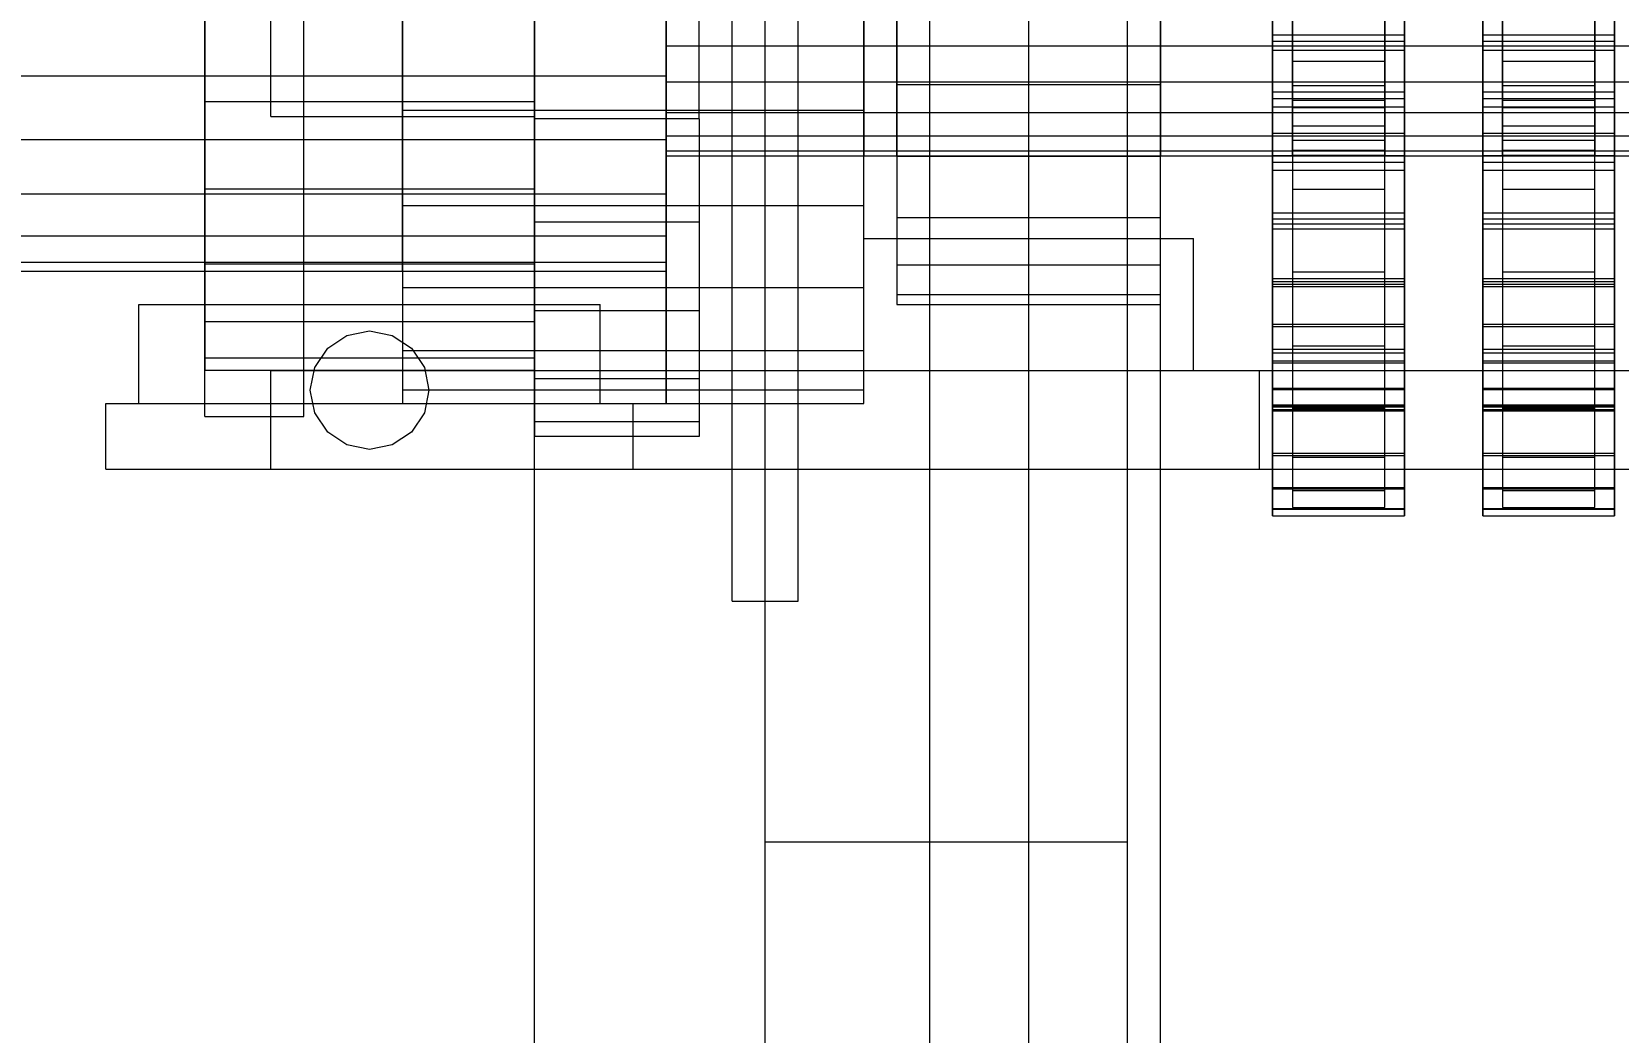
# Model space of a CAD drawing. Header units: millimetres. Extents: x -191664 to 191490, y -197311 to 10263.
# Drawn here: x 3763.7 to 4004.4, y -139778.9 to -139627.1 of the extents above; entities that cross this region are included whole.
import ezdxf

# ---------------------------------------------------------------- set-up
doc = ezdxf.new("R2010")
doc.units = ezdxf.units.MM
doc.layers.add('DET_secador_frontal', color=7, linetype='Continuous', lineweight=0)
doc.layers.add('R15_COTAS_TRANSPORTE_P', color=1, linetype='Continuous', lineweight=0)
doc.dimstyles.new('PLANTA_20', dxfattribs={"dimtxt": 50, "dimasz": 30, "dimexe": 30, "dimexo": 16, "dimgap": 20, "dimtad": 1, "dimtih": 1, "dimtoh": 1, "dimdec": 1, "dimzin": 0, "dimdsep": 46, "dimcen": 0.09, "dimadec": 0, "dimazin": 0, "dimtfac": 1, "dimtdec": 4, "dimtofl": 0, "dimtmove": 0, "dimatfit": 3, "dimfxl": 1, "dimtolj": 1, "dimtzin": 0, "dimarcsym": 0})

# ---------------------------------------------------------------- blocks, each defined once
blk = doc.blocks.new('*D133')
at = {"layer": 'Defpoints', "color": 0, "transparency": 16777216}
for p in [(439.69, -194147.98), (217.89, -194406.09), (-500, -194490), (-500, -194490), (500, -194490)]:
    blk.add_point(p, dxfattribs=at)
at = {"layer": 'R15_COTAS_TRANSPORTE_P', "color": 0, "lineweight": -2, "transparency": 16777216}
blk.add_arc((-500, -194490), 722.77, 2.37834, 17.62166, dxfattribs=at)
at = {"layer": 'R15_COTAS_TRANSPORTE_P', "color": 0, "transparency": 16777216}
for points in [[(184.12, -194272.81), (193.59, -194269.58), (179.18, -194242.8)], [(227.15, -194459.9), (217.15, -194460.11), (222.77, -194490)]]:
    blk.add_solid(points, dxfattribs=at)

msp = doc.modelspace()

# ---------------------------------------------------------------- linework, layer by layer
at = {"layer": 'DET_secador_frontal', "color": 254, "true_color": 0xd8e0dc}
for p, q in [((3875, -140885), (3875, -138615)), ((3900, -140885), (3900, -138615))]:
    msp.add_line(p, q, dxfattribs=at)
at = {"layer": 'DET_secador_frontal', "color": 9, "true_color": 0xb8c6c1}
for p, q in [((3875, -140375), (3875, -138615)), ((3915, -140140), (3915, -139190)), ((3935, -140140), (3935, -139190))]:
    msp.add_line(p, q, dxfattribs=at)
at = {"layer": 'DET_secador_frontal', "color": 253, "true_color": 0x9fadb2}
for p, q in [((3875, -140200), (3875, -138615)), ((3900, -140200), (3900, -138615))]:
    msp.add_line(p, q, dxfattribs=at)
at = {"layer": 'DET_secador_frontal', "color": 251, "true_color": 0x536a64}
for p, q in [((3840, -140900), (3840, -138650)), ((3900, -140900), (3900, -138650)), ((3900, -140175), (3900, -139155)), ((3930, -140175), (3930, -139155))]:
    msp.add_line(p, q, dxfattribs=at)
at = {"layer": 'DET_secador_frontal', "color": 33, "true_color": 0xb7a252}
for p, q in [((3870, -139713.5), (3870, -139533.5)), ((3880, -139713.5), (3880, -139533.5)), ((3870, -139713.5), (3880, -139713.5))]:
    msp.add_line(p, q, dxfattribs=at)
at = {"layer": 'DET_secador_frontal', "color": 8, "true_color": 0x617680}
for p, q in [((3790, -139685.5), (3790, -139599.5)), ((3800, -139640), (3800, -139600)), ((3805, -139685.5), (3805, -139599.5)), ((3840, -139640), (3840, -139600)), ((3800, -139640), (3840, -139640)), ((3780, -139668.5), (3850, -139668.5)), ((3780, -139683.5), (3780, -139668.5)), ((3850, -139683.5), (3850, -139668.5)), ((3775, -139683.5), (3855, -139683.5)), ((3775, -139693.5), (3775, -139683.5)), ((3780, -139683.5), (3850, -139683.5)), ((3855, -139693.5), (3855, -139683.5)), ((3790, -139685.5), (3805, -139685.5)), ((3775, -139693.5), (3855, -139693.5))]:
    msp.add_line(p, q, dxfattribs=at)
at = {"layer": 'DET_secador_frontal', "color": 8, "true_color": 0x657a85}
for p, q in [((3952, -139617.17), (3952, -139629.93)), ((3952, -139618.03), (3952, -139627.67)), ((3952, -139628.6), (3952, -139618.47)), ((3972, -139629.93), (3972, -139617.17)), ((3972, -139627.67), (3972, -139618.03)), ((3972, -139618.47), (3972, -139628.6)), ((3983.88, -139617.17), (3983.88, -139629.93)), ((3983.88, -139618.03), (3983.88, -139627.67)), ((3983.88, -139628.6), (3983.88, -139618.47)), ((4003.88, -139629.93), (4003.88, -139617.17)), ((4003.88, -139627.67), (4003.88, -139618.03)), ((4003.88, -139618.47), (4003.88, -139628.6)), ((3952, -139636.25), (3952, -139626.61)), ((3972, -139626.61), (3972, -139636.25)), ((3983.88, -139636.25), (3983.88, -139626.61)), ((4003.88, -139626.61), (4003.88, -139636.25)), ((3972, -139627.67), (3952, -139627.67)), ((3952, -139627.67), (3952, -139637.3)), ((3952, -139627.67), (3952, -139636.25)), ((3972, -139628.6), (3952, -139628.6)), ((3952, -139628.6), (3952, -139629.93)), ((3952, -139638.59), (3952, -139628.6)), ((3972, -139637.3), (3972, -139627.67)), ((3972, -139636.25), (3972, -139627.67)), ((3972, -139629.93), (3972, -139628.6)), ((3972, -139628.6), (3972, -139638.59)), ((4003.88, -139627.67), (3983.88, -139627.67)), ((3983.88, -139627.67), (3983.88, -139637.3)), ((3983.88, -139627.67), (3983.88, -139636.25)), ((4003.88, -139628.6), (3983.88, -139628.6)), ((3983.88, -139628.6), (3983.88, -139629.93)), ((3983.88, -139638.59), (3983.88, -139628.6)), ((4003.88, -139637.3), (4003.88, -139627.67)), ((4003.88, -139636.25), (4003.88, -139627.67)), ((4003.88, -139629.93), (4003.88, -139628.6)), ((4003.88, -139628.6), (4003.88, -139638.59)), ((3952, -139629.93), (3972, -139629.93)), ((3952, -139629.93), (3952, -139642.51)), ((3972, -139642.51), (3972, -139629.93)), ((3983.88, -139629.93), (4003.88, -139629.93)), ((3983.88, -139629.93), (3983.88, -139642.51)), ((4003.88, -139642.51), (4003.88, -139629.93)), ((3952, -139645.89), (3952, -139636.25)), ((3952, -139636.25), (3972, -139636.25)), ((3972, -139636.25), (3972, -139645.89)), ((3983.88, -139645.89), (3983.88, -139636.25)), ((3983.88, -139636.25), (4003.88, -139636.25)), ((4003.88, -139636.25), (4003.88, -139645.89)), ((3972, -139637.3), (3952, -139637.3)), ((3952, -139637.3), (3952, -139646.94)), ((3952, -139637.3), (3952, -139645.89)), ((3972, -139638.59), (3952, -139638.59)), ((3952, -139638.59), (3952, -139642.51)), ((3952, -139648.17), (3952, -139638.59)), ((3972, -139646.94), (3972, -139637.3)), ((3972, -139645.89), (3972, -139637.3)), ((3972, -139642.51), (3972, -139638.59)), ((3972, -139638.59), (3972, -139648.17)), ((4003.88, -139637.3), (3983.88, -139637.3)), ((3983.88, -139637.3), (3983.88, -139646.94)), ((3983.88, -139637.3), (3983.88, -139645.89)), ((4003.88, -139638.59), (3983.88, -139638.59)), ((3983.88, -139638.59), (3983.88, -139642.51)), ((3983.88, -139648.17), (3983.88, -139638.59)), ((4003.88, -139646.94), (4003.88, -139637.3)), ((4003.88, -139645.89), (4003.88, -139637.3)), ((4003.88, -139642.51), (4003.88, -139638.59)), ((4003.88, -139638.59), (4003.88, -139648.17)), ((3952, -139642.51), (3972, -139642.51)), ((3952, -139642.51), (3952, -139654.57)), ((3972, -139654.57), (3972, -139642.51)), ((3983.88, -139642.51), (4003.88, -139642.51)), ((3983.88, -139642.51), (3983.88, -139654.57)), ((4003.88, -139654.57), (4003.88, -139642.51)), ((3952, -139655.53), (3952, -139645.89)), ((3952, -139645.89), (3972, -139645.89)), ((3972, -139645.89), (3972, -139655.53)), ((3983.88, -139655.53), (3983.88, -139645.89)), ((3983.88, -139645.89), (4003.88, -139645.89)), ((4003.88, -139645.89), (4003.88, -139655.53)), ((3972, -139646.94), (3952, -139646.94)), ((3952, -139646.94), (3952, -139656.31)), ((3952, -139646.94), (3952, -139655.53)), ((3972, -139648.17), (3952, -139648.17)), ((3952, -139648.17), (3952, -139654.57)), ((3952, -139657.07), (3952, -139648.17)), ((3972, -139656.31), (3972, -139646.94)), ((3972, -139655.53), (3972, -139646.94)), ((3972, -139654.57), (3972, -139648.17)), ((3972, -139648.17), (3972, -139657.07)), ((4003.88, -139646.94), (3983.88, -139646.94)), ((3983.88, -139646.94), (3983.88, -139656.31)), ((3983.88, -139646.94), (3983.88, -139655.53)), ((4003.88, -139648.17), (3983.88, -139648.17)), ((3983.88, -139648.17), (3983.88, -139654.57)), ((3983.88, -139657.07), (3983.88, -139648.17)), ((4003.88, -139656.31), (4003.88, -139646.94)), ((4003.88, -139655.53), (4003.88, -139646.94)), ((4003.88, -139654.57), (4003.88, -139648.17)), ((4003.88, -139648.17), (4003.88, -139657.07)), ((3952, -139654.57), (3972, -139654.57)), ((3952, -139654.57), (3952, -139665.78)), ((3952, -139665.44), (3952, -139655.53)), ((3952, -139655.53), (3972, -139655.53)), ((3972, -139665.78), (3972, -139654.57)), ((3972, -139655.53), (3972, -139665.44)), ((3983.88, -139654.57), (4003.88, -139654.57)), ((3983.88, -139654.57), (3983.88, -139665.78)), ((3983.88, -139665.44), (3983.88, -139655.53)), ((3983.88, -139655.53), (4003.88, -139655.53)), ((4003.88, -139665.78), (4003.88, -139654.57)), ((4003.88, -139655.53), (4003.88, -139665.44)), ((3972, -139656.31), (3952, -139656.31)), ((3952, -139656.31), (3952, -139664.62)), ((3952, -139656.31), (3952, -139665.44)), ((3972, -139657.07), (3952, -139657.07)), ((3952, -139657.07), (3952, -139665.78)), ((3952, -139665.05), (3952, -139657.07)), ((3972, -139664.62), (3972, -139656.31)), ((3972, -139665.44), (3972, -139656.31)), ((3972, -139665.78), (3972, -139657.07)), ((3972, -139657.07), (3972, -139665.05)), ((4003.88, -139656.31), (3983.88, -139656.31)), ((3983.88, -139656.31), (3983.88, -139664.62)), ((3983.88, -139656.31), (3983.88, -139665.44)), ((4003.88, -139657.07), (3983.88, -139657.07)), ((3983.88, -139657.07), (3983.88, -139665.78)), ((3983.88, -139665.05), (3983.88, -139657.07)), ((4003.88, -139664.62), (4003.88, -139656.31)), ((4003.88, -139665.44), (4003.88, -139656.31)), ((4003.88, -139665.78), (4003.88, -139657.07)), ((4003.88, -139657.07), (4003.88, -139665.05)), ((3972, -139664.62), (3952, -139664.62)), ((3952, -139664.62), (3952, -139671.53)), ((3952, -139664.62), (3952, -139675.29)), ((3972, -139665.05), (3952, -139665.05)), ((3952, -139665.05), (3952, -139675.83)), ((3952, -139671.89), (3952, -139665.05)), ((3972, -139671.53), (3972, -139664.62)), ((3972, -139675.29), (3972, -139664.62)), ((3972, -139675.83), (3972, -139665.05)), ((3972, -139665.05), (3972, -139671.89)), ((4003.88, -139664.62), (3983.88, -139664.62)), ((3983.88, -139664.62), (3983.88, -139671.53)), ((3983.88, -139664.62), (3983.88, -139675.29)), ((4003.88, -139665.05), (3983.88, -139665.05)), ((3983.88, -139665.05), (3983.88, -139675.83)), ((3983.88, -139671.89), (3983.88, -139665.05)), ((4003.88, -139671.53), (4003.88, -139664.62)), ((4003.88, -139675.29), (4003.88, -139664.62)), ((4003.88, -139675.83), (4003.88, -139665.05)), ((4003.88, -139665.05), (4003.88, -139671.89)), ((3952, -139675.29), (3952, -139665.44)), ((3952, -139665.44), (3972, -139665.44)), ((3952, -139665.78), (3972, -139665.78)), ((3952, -139665.78), (3952, -139675.83)), ((3972, -139665.44), (3972, -139675.29)), ((3972, -139675.83), (3972, -139665.78)), ((3983.88, -139675.29), (3983.88, -139665.44)), ((3983.88, -139665.44), (4003.88, -139665.44)), ((3983.88, -139665.78), (4003.88, -139665.78)), ((3983.88, -139665.78), (3983.88, -139675.83)), ((4003.88, -139665.44), (4003.88, -139675.29)), ((4003.88, -139675.83), (4003.88, -139665.78)), ((3972, -139671.53), (3952, -139671.53)), ((3952, -139671.53), (3952, -139677.12)), ((3952, -139671.53), (3952, -139684)), ((3972, -139671.89), (3952, -139671.89)), ((3952, -139671.89), (3952, -139684.45)), ((3952, -139677.4), (3952, -139671.89)), ((3972, -139677.12), (3972, -139671.53)), ((3972, -139684), (3972, -139671.53)), ((3972, -139684.45), (3972, -139671.89)), ((3972, -139671.89), (3972, -139677.4)), ((4003.88, -139671.53), (3983.88, -139671.53)), ((3983.88, -139671.53), (3983.88, -139677.12)), ((3983.88, -139671.53), (3983.88, -139684)), ((4003.88, -139671.89), (3983.88, -139671.89)), ((3983.88, -139671.89), (3983.88, -139684.45)), ((3983.88, -139677.4), (3983.88, -139671.89)), ((4003.88, -139677.12), (4003.88, -139671.53)), ((4003.88, -139684), (4003.88, -139671.53)), ((4003.88, -139684.45), (4003.88, -139671.89)), ((4003.88, -139671.89), (4003.88, -139677.4)), ((3952, -139684), (3952, -139675.29)), ((3952, -139675.29), (3972, -139675.29)), ((3952, -139675.83), (3972, -139675.83)), ((3952, -139675.83), (3952, -139684.45)), ((3972, -139677.12), (3952, -139677.12)), ((3952, -139677.12), (3952, -139681.25)), ((3952, -139677.12), (3952, -139691.04)), ((3972, -139675.29), (3972, -139684)), ((3972, -139684.45), (3972, -139675.83)), ((3972, -139681.25), (3972, -139677.12)), ((3972, -139691.04), (3972, -139677.12)), ((3983.88, -139684), (3983.88, -139675.29)), ((3983.88, -139675.29), (4003.88, -139675.29)), ((3983.88, -139675.83), (4003.88, -139675.83)), ((3983.88, -139675.83), (3983.88, -139684.45)), ((4003.88, -139677.12), (3983.88, -139677.12)), ((3983.88, -139677.12), (3983.88, -139681.25)), ((3983.88, -139677.12), (3983.88, -139691.04)), ((4003.88, -139675.29), (4003.88, -139684)), ((4003.88, -139684.45), (4003.88, -139675.83)), ((4003.88, -139681.25), (4003.88, -139677.12)), ((4003.88, -139691.04), (4003.88, -139677.12)), ((3972, -139677.4), (3952, -139677.4)), ((3952, -139677.4), (3952, -139691.39)), ((3952, -139681.44), (3952, -139677.4)), ((3972, -139691.39), (3972, -139677.4)), ((3972, -139677.4), (3972, -139681.44)), ((4003.88, -139677.4), (3983.88, -139677.4)), ((3983.88, -139677.4), (3983.88, -139691.39)), ((3983.88, -139681.44), (3983.88, -139677.4)), ((4003.88, -139691.39), (4003.88, -139677.4)), ((4003.88, -139677.4), (4003.88, -139681.44)), ((3972, -139681.25), (3952, -139681.25)), ((3952, -139681.25), (3952, -139683.79)), ((3952, -139681.25), (3952, -139696.24)), ((3972, -139681.44), (3952, -139681.44)), ((3952, -139681.44), (3952, -139696.48)), ((3952, -139683.88), (3952, -139681.44)), ((3972, -139683.79), (3972, -139681.25)), ((3972, -139696.24), (3972, -139681.25)), ((3972, -139696.48), (3972, -139681.44)), ((3972, -139681.44), (3972, -139683.88)), ((4003.88, -139681.25), (3983.88, -139681.25)), ((3983.88, -139681.25), (3983.88, -139683.79)), ((3983.88, -139681.25), (3983.88, -139696.24)), ((4003.88, -139681.44), (3983.88, -139681.44)), ((3983.88, -139681.44), (3983.88, -139696.48)), ((3983.88, -139683.88), (3983.88, -139681.44)), ((4003.88, -139683.79), (4003.88, -139681.25)), ((4003.88, -139696.24), (4003.88, -139681.25)), ((4003.88, -139696.48), (4003.88, -139681.44)), ((4003.88, -139681.44), (4003.88, -139683.88)), ((3972, -139683.79), (3952, -139683.79)), ((3952, -139683.79), (3952, -139684.68)), ((3952, -139683.79), (3952, -139699.44)), ((3972, -139683.88), (3952, -139683.88)), ((3952, -139683.88), (3952, -139699.56)), ((3952, -139684.68), (3952, -139683.88)), ((3952, -139691.04), (3952, -139684)), ((3952, -139684), (3972, -139684)), ((3952, -139684.45), (3972, -139684.45)), ((3952, -139684.45), (3952, -139691.39)), ((3972, -139684.68), (3972, -139683.79)), ((3972, -139699.44), (3972, -139683.79)), ((3972, -139699.56), (3972, -139683.88)), ((3972, -139683.88), (3972, -139684.68)), ((3972, -139684), (3972, -139691.04)), ((3972, -139691.39), (3972, -139684.45)), ((4003.88, -139683.79), (3983.88, -139683.79)), ((3983.88, -139683.79), (3983.88, -139684.68)), ((3983.88, -139683.79), (3983.88, -139699.44)), ((4003.88, -139683.88), (3983.88, -139683.88)), ((3983.88, -139683.88), (3983.88, -139699.56)), ((3983.88, -139684.68), (3983.88, -139683.88)), ((3983.88, -139691.04), (3983.88, -139684)), ((3983.88, -139684), (4003.88, -139684)), ((3983.88, -139684.45), (4003.88, -139684.45)), ((3983.88, -139684.45), (3983.88, -139691.39)), ((4003.88, -139684.68), (4003.88, -139683.79)), ((4003.88, -139699.44), (4003.88, -139683.79)), ((4003.88, -139699.56), (4003.88, -139683.88)), ((4003.88, -139683.88), (4003.88, -139684.68)), ((4003.88, -139684), (4003.88, -139691.04)), ((4003.88, -139691.39), (4003.88, -139684.45)), ((3972, -139684.68), (3952, -139684.68)), ((3952, -139684.68), (3952, -139700.55)), ((3972, -139700.55), (3972, -139684.68)), ((4003.88, -139684.68), (3983.88, -139684.68)), ((3983.88, -139684.68), (3983.88, -139700.55)), ((4003.88, -139700.55), (4003.88, -139684.68)), ((3952, -139696.24), (3952, -139691.04)), ((3952, -139691.04), (3972, -139691.04)), ((3952, -139691.39), (3972, -139691.39)), ((3952, -139691.39), (3952, -139696.48)), ((3972, -139691.04), (3972, -139696.24)), ((3972, -139696.48), (3972, -139691.39)), ((3983.88, -139696.24), (3983.88, -139691.04)), ((3983.88, -139691.04), (4003.88, -139691.04)), ((3983.88, -139691.39), (4003.88, -139691.39)), ((3983.88, -139691.39), (3983.88, -139696.48)), ((4003.88, -139691.04), (4003.88, -139696.24)), ((4003.88, -139696.48), (4003.88, -139691.39)), ((3952, -139699.44), (3952, -139696.24)), ((3952, -139696.24), (3972, -139696.24)), ((3952, -139696.48), (3972, -139696.48)), ((3952, -139696.48), (3952, -139699.56)), ((3972, -139696.24), (3972, -139699.44)), ((3972, -139699.56), (3972, -139696.48)), ((3983.88, -139699.44), (3983.88, -139696.24)), ((3983.88, -139696.24), (4003.88, -139696.24)), ((3983.88, -139696.48), (4003.88, -139696.48)), ((3983.88, -139696.48), (3983.88, -139699.56)), ((4003.88, -139696.24), (4003.88, -139699.44)), ((4003.88, -139699.56), (4003.88, -139696.48)), ((3952, -139700.55), (3952, -139699.44)), ((3952, -139699.44), (3972, -139699.44)), ((3952, -139699.56), (3972, -139699.56)), ((3952, -139699.56), (3952, -139700.55)), ((3952, -139700.55), (3972, -139700.55)), ((3972, -139699.44), (3972, -139700.55)), ((3972, -139700.55), (3972, -139699.56)), ((3983.88, -139700.55), (3983.88, -139699.44)), ((3983.88, -139699.44), (4003.88, -139699.44)), ((3983.88, -139699.56), (4003.88, -139699.56)), ((3983.88, -139699.56), (3983.88, -139700.55)), ((3983.88, -139700.55), (4003.88, -139700.55)), ((4003.88, -139699.44), (4003.88, -139700.55)), ((4003.88, -139700.55), (4003.88, -139699.56))]:
    msp.add_line(p, q, dxfattribs=at)
at = {"layer": 'DET_secador_frontal', "color": 129, "true_color": 0x304542}
for p, q in [((3875, -139750), (3875, -139620)), ((3930, -139750), (3930, -139620)), ((3875, -139750), (3930, -139750))]:
    msp.add_line(p, q, dxfattribs=at)
at = {"layer": 'DET_secador_frontal', "color": 253, "true_color": 0xa4b0b5}
for p, q in [((3790, -139623.5), (3790, -139637.74)), ((3840, -139637.74), (3840, -139623.5)), ((3860, -139633.85), (3860, -139623.5)), ((3860, -139633.85), (1140, -139633.85)), ((3860, -139633.85), (3860, -139643.5)), ((3790, -139637.74), (3790, -139651)), ((3840, -139637.74), (3790, -139637.74)), ((3840, -139637.74), (3840, -139651)), ((3860, -139643.5), (1140, -139643.5)), ((3860, -139643.5), (3860, -139651.78)), ((3860, -139651.78), (1140, -139651.78)), ((3790, -139651), (3790, -139662.39)), ((3840, -139651), (3790, -139651)), ((3840, -139651), (3840, -139662.39)), ((3860, -139651.78), (3860, -139658.14)), ((3860, -139658.14), (1140, -139658.14)), ((3860, -139658.14), (3860, -139662.14)), ((3860, -139662.14), (1140, -139662.14)), ((3790, -139662.39), (3790, -139671.13)), ((3840, -139662.39), (3790, -139662.39)), ((3840, -139662.39), (3840, -139671.13)), ((3860, -139662.14), (3860, -139663.5)), ((3860, -139663.5), (1140, -139663.5)), ((3790, -139671.13), (3790, -139676.63)), ((3840, -139671.13), (3790, -139671.13)), ((3840, -139671.13), (3840, -139676.63)), ((3790, -139676.63), (3790, -139678.5)), ((3840, -139676.63), (3790, -139676.63)), ((3840, -139676.63), (3840, -139678.5)), ((3840, -139678.5), (3790, -139678.5))]:
    msp.add_line(p, q, dxfattribs=at)
at = {"layer": 'DET_secador_frontal', "color": 252, "true_color": 0x8ba19a}
for p, q in [((3820, -139623.5), (3820, -139639.03)), ((3820, -139633.85), (3820, -139623.5)), ((3860, -139639.03), (3860, -139623.5)), ((3890, -139639.03), (3890, -139623.5)), ((3890, -139623.5), (3890, -139629.32)), ((3895, -139623.5), (3895, -139635.15)), ((3895, -139629.32), (3895, -139623.5)), ((3935, -139635.15), (3935, -139623.5)), ((3935, -139623.5), (3935, -139629.32)), ((3955, -139623.5), (3955, -139637.49)), ((3955, -139627.63), (3955, -139623.5)), ((3969, -139637.49), (3969, -139623.5)), ((3969, -139623.5), (3969, -139627.63)), ((3986.88, -139623.5), (3986.88, -139637.49)), ((3986.88, -139627.63), (3986.88, -139623.5)), ((4000.88, -139637.49), (4000.88, -139623.5)), ((4000.88, -139623.5), (4000.88, -139627.63)), ((3969, -139627.63), (3955, -139627.63)), ((3955, -139627.63), (3955, -139637.49)), ((3955, -139631.63), (3955, -139627.63)), ((3969, -139637.49), (3969, -139627.63)), ((3969, -139627.63), (3969, -139631.63)), ((4000.88, -139627.63), (3986.88, -139627.63)), ((3986.88, -139627.63), (3986.88, -139637.49)), ((3986.88, -139631.63), (3986.88, -139627.63)), ((4000.88, -139637.49), (4000.88, -139627.63)), ((4000.88, -139627.63), (4000.88, -139631.63)), ((3890, -139629.32), (3860, -139629.32)), ((3860, -139629.32), (3860, -139639.03)), ((3890, -139639.03), (3890, -139629.32)), ((3890, -139629.32), (3890, -139634.75)), ((3935, -139629.32), (3895, -139629.32)), ((3895, -139629.32), (3895, -139635.15)), ((3895, -139634.75), (3895, -139629.32)), ((3935, -139635.15), (3935, -139629.32)), ((3935, -139629.32), (3935, -139634.75)), ((3860, -139633.85), (3820, -139633.85)), ((3820, -139633.85), (3820, -139639.03)), ((3820, -139643.5), (3820, -139633.85)), ((3860, -139639.03), (3860, -139633.85)), ((3969, -139631.63), (3955, -139631.63)), ((3955, -139631.63), (3955, -139651)), ((3955, -139635.34), (3955, -139631.63)), ((3969, -139651), (3969, -139631.63)), ((3969, -139631.63), (3969, -139635.34)), ((4000.88, -139631.63), (3986.88, -139631.63)), ((3986.88, -139631.63), (3986.88, -139651)), ((3986.88, -139635.34), (3986.88, -139631.63)), ((4000.88, -139651), (4000.88, -139631.63)), ((4000.88, -139631.63), (4000.88, -139635.34)), ((3890, -139634.75), (3860, -139634.75)), ((3860, -139634.75), (3860, -139653.5)), ((3890, -139653.5), (3890, -139634.75)), ((3890, -139634.75), (3890, -139639.41)), ((3935, -139634.75), (3895, -139634.75)), ((3895, -139634.75), (3895, -139646)), ((3895, -139639.41), (3895, -139634.75)), ((3895, -139635.15), (3935, -139635.15)), ((3895, -139635.15), (3895, -139646)), ((3935, -139646), (3935, -139634.75)), ((3935, -139634.75), (3935, -139639.41)), ((3935, -139646), (3935, -139635.15)), ((3969, -139635.34), (3955, -139635.34)), ((3955, -139635.34), (3955, -139663.57)), ((3955, -139638.66), (3955, -139635.34)), ((3969, -139663.57), (3969, -139635.34)), ((3969, -139635.34), (3969, -139638.66)), ((4000.88, -139635.34), (3986.88, -139635.34)), ((3986.88, -139635.34), (3986.88, -139663.57)), ((3986.88, -139638.66), (3986.88, -139635.34)), ((4000.88, -139663.57), (4000.88, -139635.34)), ((4000.88, -139635.34), (4000.88, -139638.66)), ((3955, -139637.49), (3969, -139637.49)), ((3955, -139637.49), (3955, -139651)), ((3969, -139638.66), (3955, -139638.66)), ((3955, -139638.66), (3955, -139674.78)), ((3955, -139641.46), (3955, -139638.66)), ((3969, -139651), (3969, -139637.49)), ((3969, -139674.78), (3969, -139638.66)), ((3969, -139638.66), (3969, -139641.46)), ((3986.88, -139637.49), (4000.88, -139637.49)), ((3986.88, -139637.49), (3986.88, -139651)), ((4000.88, -139638.66), (3986.88, -139638.66)), ((3986.88, -139638.66), (3986.88, -139674.78)), ((3986.88, -139641.46), (3986.88, -139638.66)), ((4000.88, -139651), (4000.88, -139637.49)), ((4000.88, -139674.78), (4000.88, -139638.66)), ((4000.88, -139638.66), (4000.88, -139641.46)), ((3820, -139639.03), (3860, -139639.03)), ((3820, -139639.03), (3820, -139653.5)), ((3860, -139653.5), (3860, -139639.03)), ((3860, -139639.03), (3890, -139639.03)), ((3890, -139639.41), (3860, -139639.41)), ((3860, -139639.41), (3860, -139665.93)), ((3890, -139653.5), (3890, -139639.03)), ((3890, -139665.93), (3890, -139639.41)), ((3890, -139639.41), (3890, -139642.99)), ((3935, -139639.41), (3895, -139639.41)), ((3895, -139639.41), (3895, -139655.32)), ((3895, -139642.99), (3895, -139639.41)), ((3935, -139655.32), (3935, -139639.41)), ((3935, -139639.41), (3935, -139642.99)), ((3860, -139643.5), (3820, -139643.5)), ((3820, -139643.5), (3820, -139653.5)), ((3820, -139651.78), (3820, -139643.5)), ((3890, -139642.99), (3860, -139642.99)), ((3860, -139642.99), (3860, -139675.46)), ((3860, -139653.5), (3860, -139643.5)), ((3890, -139675.46), (3890, -139642.99)), ((3890, -139642.99), (3890, -139645.23)), ((3935, -139642.99), (3895, -139642.99)), ((3895, -139642.99), (3895, -139662.47)), ((3895, -139645.23), (3895, -139642.99)), ((3935, -139662.47), (3935, -139642.99)), ((3935, -139642.99), (3935, -139645.23)), ((3969, -139641.46), (3955, -139641.46)), ((3955, -139641.46), (3955, -139684.24)), ((3955, -139643.64), (3955, -139641.46)), ((3969, -139684.24), (3969, -139641.46)), ((3969, -139641.46), (3969, -139643.64)), ((4000.88, -139641.46), (3986.88, -139641.46)), ((3986.88, -139641.46), (3986.88, -139684.24)), ((3986.88, -139643.64), (3986.88, -139641.46)), ((4000.88, -139684.24), (4000.88, -139641.46)), ((4000.88, -139641.46), (4000.88, -139643.64)), ((3890, -139645.23), (3860, -139645.23)), ((3860, -139645.23), (3860, -139681.46)), ((3890, -139681.46), (3890, -139645.23)), ((3890, -139645.23), (3890, -139646)), ((3935, -139645.23), (3895, -139645.23)), ((3895, -139645.23), (3895, -139666.97)), ((3895, -139646), (3895, -139645.23)), ((3935, -139666.97), (3935, -139645.23)), ((3935, -139645.23), (3935, -139646)), ((3969, -139643.64), (3955, -139643.64)), ((3955, -139643.64), (3955, -139691.64)), ((3955, -139645.14), (3955, -139643.64)), ((3969, -139645.14), (3955, -139645.14)), ((3955, -139645.14), (3955, -139696.71)), ((3955, -139645.9), (3955, -139645.14)), ((3969, -139645.9), (3955, -139645.9)), ((3955, -139645.9), (3955, -139699.29)), ((3969, -139691.64), (3969, -139643.64)), ((3969, -139643.64), (3969, -139645.14)), ((3969, -139696.71), (3969, -139645.14)), ((3969, -139645.14), (3969, -139645.9)), ((3969, -139699.29), (3969, -139645.9)), ((4000.88, -139643.64), (3986.88, -139643.64)), ((3986.88, -139643.64), (3986.88, -139691.64)), ((3986.88, -139645.14), (3986.88, -139643.64)), ((4000.88, -139645.14), (3986.88, -139645.14)), ((3986.88, -139645.14), (3986.88, -139696.71)), ((3986.88, -139645.9), (3986.88, -139645.14)), ((4000.88, -139645.9), (3986.88, -139645.9)), ((3986.88, -139645.9), (3986.88, -139699.29)), ((4000.88, -139691.64), (4000.88, -139643.64)), ((4000.88, -139643.64), (4000.88, -139645.14)), ((4000.88, -139696.71), (4000.88, -139645.14)), ((4000.88, -139645.14), (4000.88, -139645.9)), ((4000.88, -139699.29), (4000.88, -139645.9)), ((3890, -139646), (3860, -139646)), ((3860, -139646), (3860, -139683.5)), ((3890, -139683.5), (3890, -139646)), ((3895, -139646), (3935, -139646)), ((3895, -139646), (3895, -139655.32)), ((3895, -139646), (3895, -139668.5)), ((3935, -139655.32), (3935, -139646)), ((3935, -139668.5), (3935, -139646)), ((3860, -139651.78), (3820, -139651.78)), ((3820, -139651.78), (3820, -139665.93)), ((3820, -139658.14), (3820, -139651.78)), ((3860, -139665.93), (3860, -139651.78)), ((3955, -139651), (3969, -139651)), ((3955, -139651), (3955, -139663.57)), ((3969, -139663.57), (3969, -139651)), ((3986.88, -139651), (4000.88, -139651)), ((3986.88, -139651), (3986.88, -139663.57)), ((4000.88, -139663.57), (4000.88, -139651)), ((3820, -139653.5), (3860, -139653.5)), ((3820, -139653.5), (3820, -139665.93)), ((3860, -139665.93), (3860, -139653.5)), ((3860, -139653.5), (3890, -139653.5)), ((3890, -139665.93), (3890, -139653.5)), ((3895, -139655.32), (3935, -139655.32)), ((3895, -139655.32), (3895, -139662.47)), ((3935, -139662.47), (3935, -139655.32)), ((3860, -139658.14), (3820, -139658.14)), ((3820, -139658.14), (3820, -139675.46)), ((3820, -139662.14), (3820, -139658.14)), ((3860, -139675.46), (3860, -139658.14)), ((3860, -139662.14), (3820, -139662.14)), ((3820, -139662.14), (3820, -139681.46)), ((3820, -139663.5), (3820, -139662.14)), ((3860, -139681.46), (3860, -139662.14)), ((3895, -139662.47), (3935, -139662.47)), ((3895, -139662.47), (3895, -139666.97)), ((3935, -139666.97), (3935, -139662.47)), ((3860, -139663.5), (3820, -139663.5)), ((3820, -139663.5), (3820, -139683.5)), ((3860, -139683.5), (3860, -139663.5)), ((3955, -139663.57), (3969, -139663.57)), ((3955, -139663.57), (3955, -139674.78)), ((3969, -139674.78), (3969, -139663.57)), ((3986.88, -139663.57), (4000.88, -139663.57)), ((3986.88, -139663.57), (3986.88, -139674.78)), ((4000.88, -139674.78), (4000.88, -139663.57)), ((3820, -139665.93), (3860, -139665.93)), ((3820, -139665.93), (3820, -139675.46)), ((3860, -139675.46), (3860, -139665.93)), ((3860, -139665.93), (3890, -139665.93)), ((3890, -139675.46), (3890, -139665.93)), ((3895, -139666.97), (3935, -139666.97)), ((3895, -139666.97), (3895, -139668.5)), ((3935, -139668.5), (3935, -139666.97)), ((3895, -139668.5), (3935, -139668.5)), ((3955, -139674.78), (3969, -139674.78)), ((3955, -139674.78), (3955, -139684.24)), ((3969, -139684.24), (3969, -139674.78)), ((3986.88, -139674.78), (4000.88, -139674.78)), ((3986.88, -139674.78), (3986.88, -139684.24)), ((4000.88, -139684.24), (4000.88, -139674.78)), ((3820, -139675.46), (3860, -139675.46)), ((3820, -139675.46), (3820, -139681.46)), ((3860, -139681.46), (3860, -139675.46)), ((3860, -139675.46), (3890, -139675.46)), ((3890, -139681.46), (3890, -139675.46)), ((3820, -139681.46), (3860, -139681.46)), ((3820, -139681.46), (3820, -139683.5)), ((3860, -139683.5), (3860, -139681.46)), ((3860, -139681.46), (3890, -139681.46)), ((3890, -139683.5), (3890, -139681.46)), ((3820, -139683.5), (3860, -139683.5)), ((3860, -139683.5), (3890, -139683.5)), ((3955, -139684.24), (3969, -139684.24)), ((3955, -139684.24), (3955, -139691.64)), ((3969, -139691.64), (3969, -139684.24)), ((3986.88, -139684.24), (4000.88, -139684.24)), ((3986.88, -139684.24), (3986.88, -139691.64)), ((4000.88, -139691.64), (4000.88, -139684.24)), ((3955, -139691.64), (3969, -139691.64)), ((3955, -139691.64), (3955, -139696.71)), ((3969, -139696.71), (3969, -139691.64)), ((3986.88, -139691.64), (4000.88, -139691.64)), ((3986.88, -139691.64), (3986.88, -139696.71)), ((4000.88, -139696.71), (4000.88, -139691.64)), ((3955, -139696.71), (3969, -139696.71)), ((3955, -139696.71), (3955, -139699.29)), ((3969, -139699.29), (3969, -139696.71)), ((3986.88, -139696.71), (4000.88, -139696.71)), ((3986.88, -139696.71), (3986.88, -139699.29)), ((4000.88, -139699.29), (4000.88, -139696.71)), ((3955, -139699.29), (3969, -139699.29)), ((3986.88, -139699.29), (4000.88, -139699.29))]:
    msp.add_line(p, q, dxfattribs=at)
at = {"layer": 'DET_secador_frontal', "color": 55, "true_color": 0xb2a258}
for p, q in [((3840, -139623.5), (3840, -139640.32)), ((3865, -139640.32), (3865, -139623.5)), ((3840, -139640.32), (3840, -139656)), ((3865, -139640.32), (3840, -139640.32)), ((3865, -139640.32), (3865, -139656)), ((3840, -139656), (3840, -139669.46)), ((3865, -139656), (3840, -139656)), ((3865, -139656), (3865, -139669.46)), ((3840, -139669.46), (3840, -139679.79)), ((3865, -139669.46), (3840, -139669.46)), ((3865, -139669.46), (3865, -139679.79)), ((3840, -139679.79), (3840, -139686.29)), ((3865, -139679.79), (3840, -139679.79)), ((3865, -139679.79), (3865, -139686.29)), ((3840, -139686.29), (3840, -139688.5)), ((3865, -139686.29), (3840, -139686.29)), ((3865, -139686.29), (3865, -139688.5)), ((3865, -139688.5), (3840, -139688.5))]:
    msp.add_line(p, q, dxfattribs=at)
at = {"layer": 'DET_secador_frontal', "color": 9, "true_color": 0xbcc6c9}
for p, q in [((3860, -139623.5), (3860, -139629.32)), ((3860, -139629.32), (3860, -139634.75)), ((4120, -139629.32), (3860, -139629.32)), ((3860, -139634.75), (3860, -139639.41)), ((4120, -139634.75), (3860, -139634.75)), ((3860, -139639.41), (3860, -139642.99)), ((4120, -139639.41), (3860, -139639.41)), ((3860, -139642.99), (3860, -139645.23)), ((4120, -139642.99), (3860, -139642.99)), ((3860, -139645.23), (3860, -139646)), ((4120, -139645.23), (3860, -139645.23)), ((4120, -139646), (3860, -139646))]:
    msp.add_line(p, q, dxfattribs=at)
at = {"layer": 'DET_secador_frontal', "color": 117, "true_color": 0x356c64}
for p, q in [((3890, -139658.5), (3940, -139658.5)), ((3890, -139678.5), (3890, -139658.5)), ((3940, -139678.5), (3940, -139658.5)), ((3890, -139678.5), (3940, -139678.5))]:
    msp.add_line(p, q, dxfattribs=at)
at = {"layer": 'DET_secador_frontal', "color": 9, "true_color": 0xb2bdc0}
for p, q in [((3808.64, -139675.14), (3811.56, -139673.19)), ((3811.56, -139673.19), (3815, -139672.5)), ((3815, -139672.5), (3818.44, -139673.19)), ((3818.44, -139673.19), (3821.36, -139675.14)), ((3806.69, -139678.06), (3808.64, -139675.14)), ((3821.36, -139675.14), (3823.31, -139678.06)), ((3806, -139681.5), (3806.69, -139678.06)), ((3823.31, -139678.06), (3824, -139681.5)), ((3806.69, -139684.94), (3806, -139681.5)), ((3824, -139681.5), (3823.31, -139684.94)), ((3808.64, -139687.86), (3806.69, -139684.94)), ((3823.31, -139684.94), (3821.36, -139687.86)), ((3811.56, -139689.81), (3808.64, -139687.86)), ((3821.36, -139687.86), (3818.44, -139689.81)), ((3815, -139690.5), (3811.56, -139689.81)), ((3818.44, -139689.81), (3815, -139690.5))]:
    msp.add_line(p, q, dxfattribs=at)
at = {"layer": 'DET_secador_frontal', "color": 253, "true_color": 0xa6b3ba}
for p, q in [((3800, -139678.5), (3950, -139678.5)), ((3800, -139693.5), (3800, -139678.5)), ((3800, -139678.5), (4095, -139678.5)), ((3950, -139693.5), (3950, -139678.5)), ((3800, -139693.5), (3950, -139693.5)), ((3800, -139693.5), (4095, -139693.5))]:
    msp.add_line(p, q, dxfattribs=at)

# ---------------------------------------------------------------- dimensions: what is measured, and where the dimension line sits
at = {"layer": 'R15_COTAS_TRANSPORTE_P'}
dim = msp.add_angular_dim_2l(base=(217.89, -194406.09), line1=((-500, -194490), (500, -194490)), line2=((-500, -194490), (439.69, -194147.98)), dimstyle='PLANTA_20', dxfattribs=at)
dim.commit()
dim.dimension.update_dxf_attribs({"geometry": '*D133', "text_midpoint": (191490.46, -33543.69)})

doc.saveas('drawing.dxf')
